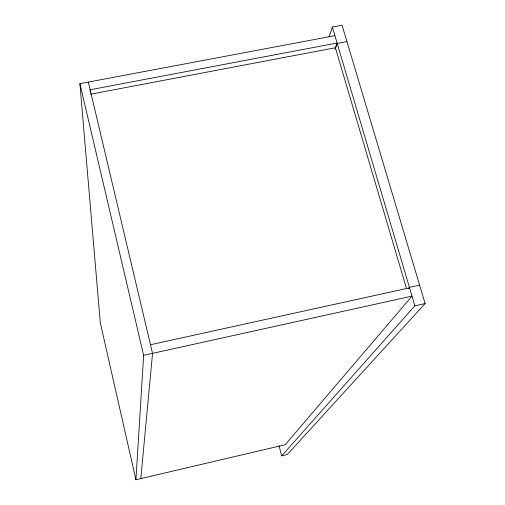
<?xml version="1.0" encoding="UTF-8"?>
<svg xmlns="http://www.w3.org/2000/svg" width="505" height="505" viewBox="0 0 505 505"><rect width="100%" height="100%" fill="white"/><g stroke="black" fill="none" stroke-linecap="round" stroke-linejoin="round"><path stroke-width="0.76" d="M143.647 355.318L412.011 296.126L285.192 444.741L135.927 479.75L143.647 355.318L79.897 83.666L334.897 35.653M140.807 478.607L152.542 353.361L88.324 82.075M329.045 36.77L332.353 27.068L342.055 25.25L425.103 303.543L287.263 454.569L281.67 455.889L279.019 445.644M334.96 48.966L337.081 43.032L90.142 89.757L90.3 92.112M335.238 48.934L337.207 43.443L346.941 41.606M408.425 288.62L409.429 287.402L419.623 285.161M281.67 455.889L414.876 305.809L425.103 303.543M150.496 344.732L409.561 287.856M90.445 94.227L335.389 47.754L406.493 288.5M332.353 27.068L414.876 305.809M135.927 479.75L100.293 322.758L79.897 83.666"/></g></svg>
